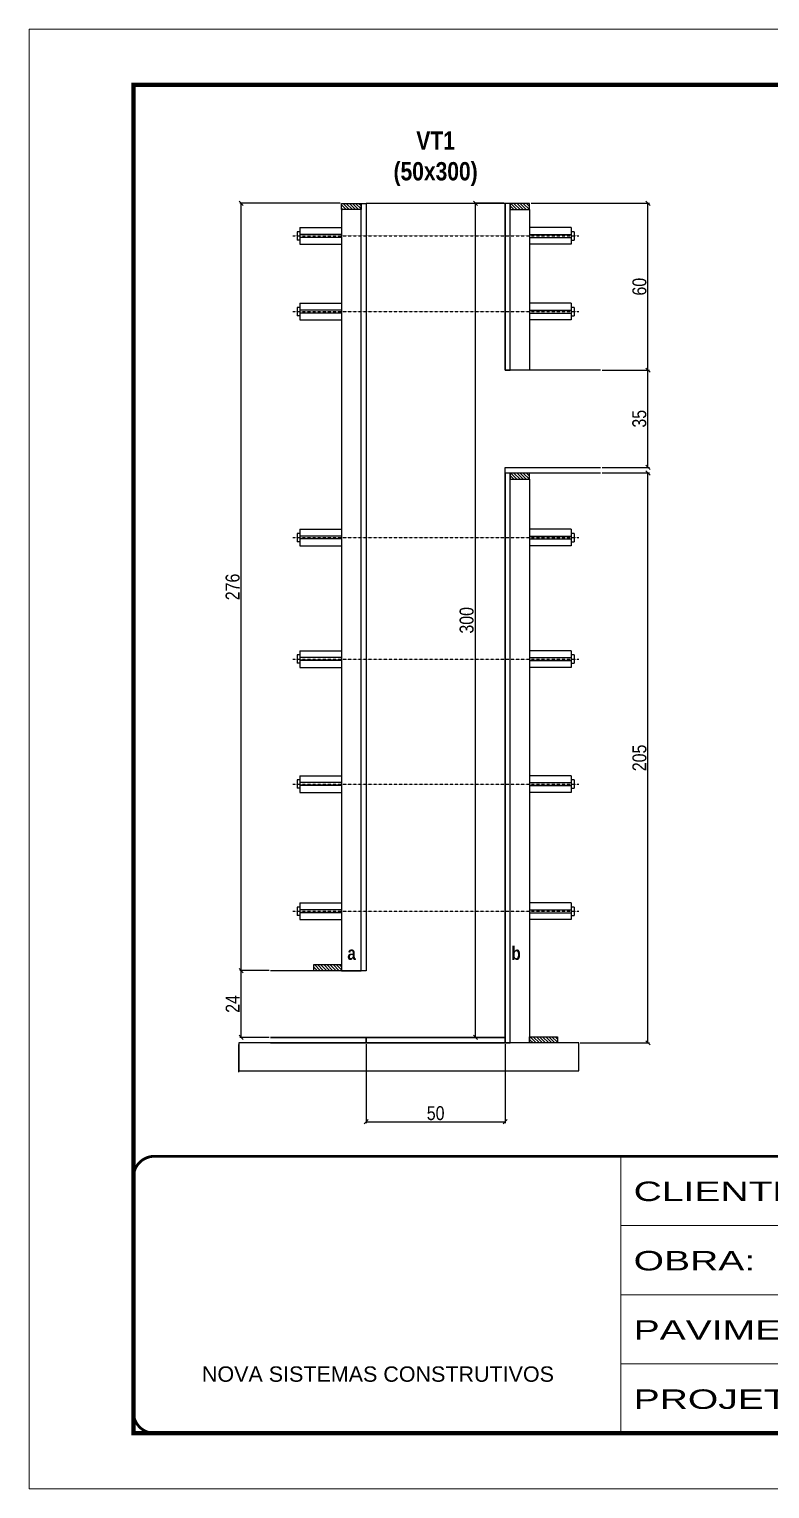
# Model space of a CAD drawing. Extents: x 3309 to 9590, y -2522 to 15424.
# Drawn here: x 6506 to 7039, y 5518 to 6568 of the extents above; entities that cross this region are included whole.
import ezdxf

# ---------------------------------------------------------------- set-up
doc = ezdxf.new("R2010")
doc.units = 0
for name, pattern in [('CONTINUO', [0]), ('DASHED', [0.75, 0.5, -0.25]), ('HIDDEN', [0.375, 0.25, -0.125])]:
    doc.linetypes.add(name, pattern=pattern)
for name, color, linetype in [('barrote', 251, 'Continuous'), ('COTA', 241, 'Continuous'), ('detalhes', 4, 'Continuous'), ('NOMENCLATURA', 7, 'Continuous'), ('Painéis', 200, 'Continuous'), ('SARR_2.2x10', 60, 'Continuous'), ('SARR_2.2x7', 40, 'Continuous'), ('SARR_3.5x7', 81, 'Continuous'), ('TENSOR', 3, 'Continuous')]:
    doc.layers.add(name, color=color, linetype=linetype)
for name, color, linetype, lineweight in [('CONCRETO', 251, 'Continuous', 25), ('Folhas', 255, 'Continuous', 9), ('SARRAFO DE PRESSAO', 251, 'DASHED', 9)]:
    doc.layers.add(name, color=color, linetype=linetype, lineweight=lineweight)
doc.styles.add('ARIAL', font='arial.ttf')
doc.styles.add('COTA TECNICA 2X', font='techl___.ttf', dxfattribs={"height": 10})
doc.styles.add('TECNICA', font='techb___.ttf', dxfattribs={"height": 10})
doc.styles.add('Tecnologia', font='')
doc.styles.get('Tecnologia').set_extended_font_data('Forgotten Futurist')
doc.dimstyles.new('SECAO', dxfattribs={"dimscale": 0.333333, "dimtxt": 5, "dimasz": 9, "dimexe": 3, "dimexo": 3, "dimgap": 3, "dimtad": 1, "dimdec": 1, "dimlfac": 0.5, "dimzin": 12, "dimdsep": 46, "dimtxsty": 'COTA TECNICA 2X', "dimblk1": 'OBLIQUE', "dimblk2": 'OBLIQUE', "dimsah": 1, "dimcen": 0.9, "dimclrd": 4, "dimclre": 4, "dimclrt": 240, "dimadec": 1, "dimazin": 3, "dimtfac": 1, "dimtdec": 1, "dimtmove": 0, "dimatfit": 3, "dimfxl": 1, "dimtolj": 1, "dimtzin": 12, "dimarcsym": 0})

# ---------------------------------------------------------------- blocks, each defined once
blk = doc.blocks.new('9999999999')
at = {"color": 30, "linetype": 'CONTINUO'}
for p, q in [((98564.6, 34230.2), (98564.6, 34429.4)), ((98564.6, 34379.6), (99584, 34379.6)), ((98564.6, 34329.8), (99488, 34329.8)), ((98564.6, 34280), (99488, 34280))]:
    blk.add_line(p, q, dxfattribs=at)
at = {"color": 30, "linetype": 'CONTINUO', "const_width": 2}
blk.add_lwpolyline([(99584, 34230.2), (99584, 34414.4, 0.414214), (99569, 34429.4), (98229, 34429.4, 0.414214), (98214, 34414.4), (98214, 34245.2, 0.414214), (98229, 34230.2), (99584, 34230.2)], format="xyb", dxfattribs=at)
at = {"layer": 'Folhas'}
blk.add_lwpolyline([(98139, 34190.2), (99624, 34190.2), (99624, 35240.2), (98139, 35240.2)], close=True, dxfattribs=at)
at = {"layer": 'Folhas', "color": 30, "const_width": 3}
blk.add_lwpolyline([(98214, 34230.2), (99584, 34230.2), (99584, 35200.2), (98214, 35200.2)], close=True, dxfattribs=at)
at = {"color": 7, "linetype": 'Continuous', "ltscale": 5, "style": 'ARIAL'}
blk.add_text('NOVA SISTEMAS CONSTRUTIVOS', height=11.059, dxfattribs=at).set_placement((98263.2, 34267.2))
at = {"layer": 'Folhas', "color": 7, "style": 'Tecnologia', "width": 1.5}
for s, p in [('CLIENTE:', (98573.7, 34397.2)), ('OBRA:', (98573.7, 34347.3)), ('PAVIMENTO:', (98573.7, 34297.5)), ('PROJETO:', (98573.7, 34247.7))]:
    blk.add_text(s, height=14, dxfattribs=at).set_placement(p)
blk = doc.blocks.new('_Oblique')
at = {"color": 0, "linetype": 'ByBlock', "lineweight": -2}
blk.add_line((-0.5, -0.5), (0.5, 0.5), dxfattribs=at)
blk = doc.blocks.new('*D1735')
at = {"layer": 'COTA', "color": 4, "lineweight": -2, "transparency": 16777216}
for p, q in [((6847.7, 6442.6), (6826.3, 6442.6)), ((6827.3, 5842.6), (6827.3, 6442.6)), ((6847.7, 5842.6), (6826.3, 5842.6))]:
    blk.add_line(p, q, dxfattribs=at)
at = {"layer": 'Defpoints', "color": 0, "transparency": 16777216}
for p in [(6827.3, 6442.6), (6848.7, 6442.6), (6848.7, 5842.6)]:
    blk.add_point(p, dxfattribs=at)
at = {"layer": 'COTA', "color": 4, "lineweight": -2, "transparency": 16777216, "xscale": 3, "yscale": 3, "zscale": 3}
for p, rotation in [((6827.3, 6442.6), 90), ((6827.3, 5842.6), 270)]:
    blk.add_blockref('_Oblique', p, dxfattribs=dict(at, rotation=rotation))
at = {"layer": 'COTA', "color": 240, "transparency": 16777216, "insert": (6821, 6142.6), "char_height": 10, "attachment_point": 5, "rotation": 90, "style": 'COTA TECNICA 2X'}
blk.add_mtext('\\A1;300', dxfattribs=at)
blk = doc.blocks.new('*D1736')
at = {"layer": 'COTA', "color": 4, "lineweight": -2, "transparency": 16777216}
for p, q in [((6748.7, 5837.6), (6748.7, 5780.9)), ((6848.7, 5837.6), (6848.7, 5780.9)), ((6748.7, 5781.9), (6848.7, 5781.9))]:
    blk.add_line(p, q, dxfattribs=at)
at = {"layer": 'Defpoints', "color": 0, "transparency": 16777216}
for p in [(6748.7, 5838.6), (6848.7, 5838.6), (6848.7, 5781.9)]:
    blk.add_point(p, dxfattribs=at)
at = {"layer": 'COTA', "color": 4, "lineweight": -2, "transparency": 16777216, "xscale": 3, "yscale": 3, "zscale": 3, "rotation": 180}
blk.add_blockref('_Oblique', (6748.7, 5781.9), dxfattribs=at)
at = {"layer": 'COTA', "color": 4, "lineweight": -2, "transparency": 16777216, "xscale": 3, "yscale": 3, "zscale": 3}
blk.add_blockref('_Oblique', (6848.7, 5781.9), dxfattribs=at)
at = {"layer": 'COTA', "color": 240, "transparency": 16777216, "insert": (6798.7, 5788), "char_height": 10, "attachment_point": 5, "style": 'COTA TECNICA 2X'}
blk.add_mtext('\\A1;50', dxfattribs=at)
blk = doc.blocks.new('*D1737')
at = {"layer": 'COTA', "color": 4, "lineweight": -2, "transparency": 16777216}
for p, q in [((6918.4, 6248.6), (6952.4, 6248.6)), ((6951.4, 5838.6), (6951.4, 6248.6)), ((6902.7, 5838.6), (6952.4, 5838.6))]:
    blk.add_line(p, q, dxfattribs=at)
at = {"layer": 'Defpoints', "color": 0, "transparency": 16777216}
for p in [(6917.4, 6248.6), (6951.4, 6248.6), (6901.7, 5838.6)]:
    blk.add_point(p, dxfattribs=at)
at = {"layer": 'COTA', "color": 4, "lineweight": -2, "transparency": 16777216, "xscale": 3, "yscale": 3, "zscale": 3}
for p, rotation in [((6951.4, 6248.6), 90), ((6951.4, 5838.6), 270)]:
    blk.add_blockref('_Oblique', p, dxfattribs=dict(at, rotation=rotation))
at = {"layer": 'COTA', "color": 240, "transparency": 16777216, "insert": (6945.3, 6043.6), "char_height": 10, "attachment_point": 5, "rotation": 90, "style": 'COTA TECNICA 2X'}
blk.add_mtext('\\A1;205', dxfattribs=at)
blk = doc.blocks.new('*D1738')
at = {"layer": 'COTA', "color": 4, "lineweight": -2, "transparency": 16777216}
for p, q in [((6918.4, 6322.6), (6952.4, 6322.6)), ((6951.4, 6252.6), (6951.4, 6322.6)), ((6918.4, 6252.6), (6952.4, 6252.6))]:
    blk.add_line(p, q, dxfattribs=at)
at = {"layer": 'Defpoints', "color": 0, "transparency": 16777216}
for p in [(6917.4, 6322.6), (6951.4, 6322.6), (6917.4, 6252.6)]:
    blk.add_point(p, dxfattribs=at)
at = {"layer": 'COTA', "color": 4, "lineweight": -2, "transparency": 16777216, "xscale": 3, "yscale": 3, "zscale": 3}
for p, rotation in [((6951.4, 6322.6), 90), ((6951.4, 6252.6), 270)]:
    blk.add_blockref('_Oblique', p, dxfattribs=dict(at, rotation=rotation))
at = {"layer": 'COTA', "color": 240, "transparency": 16777216, "insert": (6945.2, 6287.6), "char_height": 10, "attachment_point": 5, "rotation": 90, "style": 'COTA TECNICA 2X'}
blk.add_mtext('\\A1;35', dxfattribs=at)
blk = doc.blocks.new('*D1739')
at = {"layer": 'COTA', "color": 4, "lineweight": -2, "transparency": 16777216}
for p, q in [((6867.3, 6442.6), (6952.4, 6442.6)), ((6951.4, 6322.6), (6951.4, 6442.6)), ((6918.4, 6322.6), (6952.4, 6322.6))]:
    blk.add_line(p, q, dxfattribs=at)
at = {"layer": 'Defpoints', "color": 0, "transparency": 16777216}
for p in [(6866.3, 6442.6), (6951.4, 6442.6), (6917.4, 6322.6)]:
    blk.add_point(p, dxfattribs=at)
at = {"layer": 'COTA', "color": 4, "lineweight": -2, "transparency": 16777216, "xscale": 3, "yscale": 3, "zscale": 3}
for p, rotation in [((6951.4, 6442.6), 90), ((6951.4, 6322.6), 270)]:
    blk.add_blockref('_Oblique', p, dxfattribs=dict(at, rotation=rotation))
at = {"layer": 'COTA', "color": 240, "transparency": 16777216, "insert": (6945.3, 6382.6), "char_height": 10, "attachment_point": 5, "rotation": 90, "style": 'COTA TECNICA 2X'}
blk.add_mtext('\\A1;60', dxfattribs=at)
blk = doc.blocks.new('*D1740')
at = {"layer": 'COTA', "color": 4, "lineweight": -2, "transparency": 16777216}
for p, q in [((6679, 5890.6), (6657.8, 5890.6)), ((6658.8, 5842.6), (6658.8, 5890.6)), ((6679, 5842.6), (6657.8, 5842.6))]:
    blk.add_line(p, q, dxfattribs=at)
at = {"layer": 'Defpoints', "color": 0, "transparency": 16777216}
for p in [(6658.8, 5890.6), (6680, 5890.6), (6680, 5842.6)]:
    blk.add_point(p, dxfattribs=at)
at = {"layer": 'COTA', "color": 4, "lineweight": -2, "transparency": 16777216, "xscale": 3, "yscale": 3, "zscale": 3}
for p, rotation in [((6658.8, 5890.6), 90), ((6658.8, 5842.6), 270)]:
    blk.add_blockref('_Oblique', p, dxfattribs=dict(at, rotation=rotation))
at = {"layer": 'COTA', "color": 240, "transparency": 16777216, "insert": (6652.7, 5866.6), "char_height": 10, "attachment_point": 5, "rotation": 90, "style": 'COTA TECNICA 2X'}
blk.add_mtext('\\A1;24', dxfattribs=at)
blk = doc.blocks.new('*D1741')
at = {"layer": 'COTA', "color": 4, "lineweight": -2, "transparency": 16777216}
for p, q in [((6730.1, 6442.6), (6657.8, 6442.6)), ((6658.8, 5890.6), (6658.8, 6442.6)), ((6679, 5890.6), (6657.8, 5890.6))]:
    blk.add_line(p, q, dxfattribs=at)
at = {"layer": 'Defpoints', "color": 0, "transparency": 16777216}
for p in [(6658.8, 6442.6), (6731.1, 6442.6), (6680, 5890.6)]:
    blk.add_point(p, dxfattribs=at)
at = {"layer": 'COTA', "color": 4, "lineweight": -2, "transparency": 16777216, "xscale": 3, "yscale": 3, "zscale": 3}
for p, rotation in [((6658.8, 6442.6), 90), ((6658.8, 5890.6), 270)]:
    blk.add_blockref('_Oblique', p, dxfattribs=dict(at, rotation=rotation))
at = {"layer": 'COTA', "color": 240, "transparency": 16777216, "insert": (6652.7, 6166.6), "char_height": 10, "attachment_point": 5, "rotation": 90, "style": 'COTA TECNICA 2X'}
blk.add_mtext('\\A1;276', dxfattribs=at)

msp = doc.modelspace()

# ---------------------------------------------------------------- hatches: boundary and pattern name
at = {"layer": 'SARR_2.2x10'}
h = msp.add_hatch(dxfattribs=at)
h.set_pattern_fill('ANSI31', color=256, scale=0.5, angle=90)
h.set_pattern_definition([(135, (39904.6045, -117621.6086), (-1.122532015, -1.122532015), [])])
h.paths.add_polyline_path([(6711.07, 5894.96), (6711.07, 5890.56), (6731.07, 5890.56), (6731.07, 5894.96)])
h = msp.add_hatch(dxfattribs=at)
h.set_pattern_fill('ANSI31', color=256, scale=0.5, angle=90)
h.set_pattern_definition([(135, (40059.8045, -117673.6086), (-1.122532015, -1.122532015), [])])
h.paths.add_polyline_path([(6866.27, 5842.96), (6866.27, 5838.56), (6886.27, 5838.56), (6886.27, 5842.96)])
at = {"layer": 'SARR_2.2x7'}
h = msp.add_hatch(dxfattribs=at)
h.set_pattern_fill('ANSI31', color=256, scale=0.5, angle=90)
h.set_pattern_definition([(135, (39918.6045, -117074.014), (-1.122532015, -1.122532015), [])])
h.paths.add_polyline_path([(6745.07, 6442.56), (6745.07, 6438.16), (6731.07, 6438.16), (6731.07, 6442.56)])
h = msp.add_hatch(dxfattribs=at)
h.set_pattern_fill('ANSI31', color=256, scale=0.5, angle=90)
h.set_pattern_definition([(135, (39960.6045, -117074.014), (-1.122532015, -1.122532015), [])])
h.paths.add_polyline_path([(6852.27, 6442.56), (6852.27, 6438.16), (6866.27, 6438.16), (6866.27, 6442.56)])
h = msp.add_hatch(dxfattribs=at)
h.set_pattern_fill('ANSI31', color=256, scale=0.5, angle=90)
h.set_pattern_definition([(135, (39960.6045, -117268.014), (-1.122532015, -1.122532015), [])])
h.paths.add_polyline_path([(6852.27, 6248.56), (6852.27, 6244.16), (6866.27, 6244.16), (6866.27, 6248.56)])

# ---------------------------------------------------------------- linework, layer by layer
at = {"ltscale": 3}
for p, q in [((6699.07, 6422.08), (6699.07, 6416.08)), ((6701.07, 6422.08), (6699.07, 6422.08)), ((6701.07, 6416.08), (6699.07, 6416.08)), ((6701.07, 6425.08), (6701.07, 6413.08)), ((6701.07, 6425.08), (6731.07, 6425.08)), ((6731.07, 6420.08), (6701.07, 6420.08)), ((6731.07, 6418.08), (6701.07, 6418.08)), ((6896.27, 6425.08), (6866.27, 6425.08)), ((6866.27, 6420.08), (6896.27, 6420.08)), ((6866.27, 6418.08), (6896.27, 6418.08)), ((6896.27, 6425.08), (6896.27, 6413.08)), ((6898.27, 6422.08), (6896.27, 6422.08)), ((6896.27, 6416.08), (6898.27, 6416.08)), ((6898.27, 6422.08), (6898.27, 6416.08)), ((6701.07, 6413.08), (6731.07, 6413.08)), ((6896.27, 6413.08), (6866.27, 6413.08)), ((6699.07, 6367.64), (6699.07, 6361.64)), ((6701.07, 6367.64), (6699.07, 6367.64)), ((6701.07, 6370.64), (6701.07, 6358.64)), ((6701.07, 6370.64), (6731.07, 6370.64)), ((6731.07, 6365.64), (6701.07, 6365.64)), ((6731.07, 6363.64), (6701.07, 6363.64)), ((6896.27, 6370.64), (6866.27, 6370.64)), ((6866.27, 6365.64), (6896.27, 6365.64)), ((6866.27, 6363.64), (6896.27, 6363.64)), ((6896.27, 6370.64), (6896.27, 6358.64)), ((6898.27, 6367.64), (6896.27, 6367.64)), ((6898.27, 6367.64), (6898.27, 6361.64)), ((6701.07, 6361.64), (6699.07, 6361.64)), ((6701.07, 6358.64), (6731.07, 6358.64)), ((6896.27, 6358.64), (6866.27, 6358.64)), ((6896.27, 6361.64), (6898.27, 6361.64)), ((6701.07, 6208.16), (6701.07, 6196.16)), ((6701.07, 6208.16), (6731.07, 6208.16)), ((6896.27, 6208.16), (6866.27, 6208.16)), ((6896.27, 6208.16), (6896.27, 6196.16)), ((6699.07, 6205.16), (6699.07, 6199.16)), ((6701.07, 6205.16), (6699.07, 6205.16)), ((6701.07, 6199.16), (6699.07, 6199.16)), ((6731.07, 6203.16), (6701.07, 6203.16)), ((6731.07, 6201.16), (6701.07, 6201.16)), ((6701.07, 6196.16), (6731.07, 6196.16)), ((6866.27, 6203.16), (6896.27, 6203.16)), ((6866.27, 6201.16), (6896.27, 6201.16)), ((6896.27, 6196.16), (6866.27, 6196.16)), ((6898.27, 6205.16), (6896.27, 6205.16)), ((6896.27, 6199.16), (6898.27, 6199.16)), ((6898.27, 6205.16), (6898.27, 6199.16)), ((6699.07, 6117.74), (6699.07, 6111.74)), ((6701.07, 6117.74), (6699.07, 6117.74)), ((6701.07, 6111.74), (6699.07, 6111.74)), ((6701.07, 6120.74), (6701.07, 6108.74)), ((6701.07, 6120.74), (6731.07, 6120.74)), ((6731.07, 6115.74), (6701.07, 6115.74)), ((6731.07, 6113.74), (6701.07, 6113.74)), ((6896.27, 6120.74), (6866.27, 6120.74)), ((6866.27, 6115.74), (6896.27, 6115.74)), ((6866.27, 6113.74), (6896.27, 6113.74)), ((6896.27, 6120.74), (6896.27, 6108.74)), ((6898.27, 6117.74), (6896.27, 6117.74)), ((6896.27, 6111.74), (6898.27, 6111.74)), ((6898.27, 6117.74), (6898.27, 6111.74)), ((6701.07, 6108.74), (6731.07, 6108.74)), ((6896.27, 6108.74), (6866.27, 6108.74)), ((6699.07, 6027.84), (6699.07, 6021.84)), ((6701.07, 6027.84), (6699.07, 6027.84)), ((6701.07, 6030.84), (6701.07, 6018.84)), ((6701.07, 6030.84), (6731.07, 6030.84)), ((6896.27, 6030.84), (6866.27, 6030.84)), ((6896.27, 6030.84), (6896.27, 6018.84)), ((6898.27, 6027.84), (6896.27, 6027.84)), ((6898.27, 6027.84), (6898.27, 6021.84)), ((6701.07, 6021.84), (6699.07, 6021.84)), ((6731.07, 6025.84), (6701.07, 6025.84)), ((6731.07, 6023.84), (6701.07, 6023.84)), ((6701.07, 6018.84), (6731.07, 6018.84)), ((6866.27, 6025.84), (6896.27, 6025.84)), ((6866.27, 6023.84), (6896.27, 6023.84)), ((6896.27, 6018.84), (6866.27, 6018.84)), ((6896.27, 6021.84), (6898.27, 6021.84)), ((6699.07, 5936.29), (6699.07, 5930.29)), ((6701.07, 5936.29), (6699.07, 5936.29)), ((6701.07, 5939.29), (6701.07, 5927.29)), ((6701.07, 5939.29), (6731.07, 5939.29)), ((6731.07, 5934.29), (6701.07, 5934.29)), ((6896.27, 5939.29), (6866.27, 5939.29)), ((6866.27, 5934.29), (6896.27, 5934.29)), ((6896.27, 5939.29), (6896.27, 5927.29)), ((6898.27, 5936.29), (6896.27, 5936.29)), ((6898.27, 5936.29), (6898.27, 5930.29)), ((6701.07, 5930.29), (6699.07, 5930.29)), ((6731.07, 5932.29), (6701.07, 5932.29)), ((6701.07, 5927.29), (6731.07, 5927.29)), ((6866.27, 5932.29), (6896.27, 5932.29)), ((6896.27, 5927.29), (6866.27, 5927.29)), ((6896.27, 5930.29), (6898.27, 5930.29))]:
    msp.add_line(p, q, dxfattribs=at)
at = {"layer": 'barrote', "elevation": 0}
msp.add_lwpolyline([(6657.17, 5818.56), (6901.65, 5818.56), (6901.65, 5838.56), (6657.17, 5838.56)], close=True, dxfattribs=at)
at = {"layer": 'CONCRETO', "linetype": 'Continuous'}
for points in [[(6917.36, 6322.56), (6848.67, 6322.56), (6848.67, 6442.56), (6748.67, 6442.56), (6748.67, 5890.56), (6679.97, 5890.56)], [(6679.97, 5842.56), (6848.67, 5842.56), (6848.67, 6252.56), (6917.36, 6252.56)]]:
    msp.add_lwpolyline(points, dxfattribs=at)
at = {"layer": 'detalhes', "color": 250}
msp.add_line((6657.17, 5817.56), (6657.17, 5837.56), dxfattribs=at)
at = {"layer": 'Painéis', "linetype": 'Continuous'}
for points in [[(6745.07, 5890.56), (6745.07, 6442.56), (6748.67, 6442.56), (6748.67, 5890.56)], [(6852.27, 6322.56), (6852.27, 6442.56), (6848.67, 6442.56), (6848.67, 6322.56)]]:
    msp.add_lwpolyline(points, close=True, dxfattribs=at)
msp.add_lwpolyline([(6917.36, 6248.56), (6848.67, 6248.56), (6848.67, 6252.56), (6917.36, 6252.56)], dxfattribs=at)
at = {"layer": 'Painéis', "linetype": 'Continuous', "elevation": 0}
for points in [[(6852.27, 5838.56), (6852.27, 6248.56), (6848.67, 6248.56), (6848.67, 5838.56)], [(6848.67, 5842.56), (6748.67, 5842.56), (6748.67, 5838.56), (6848.67, 5838.56)]]:
    msp.add_lwpolyline(points, close=True, dxfattribs=at)
msp.add_lwpolyline([(6679.97, 5838.56), (6748.67, 5838.56), (6748.67, 5842.56), (6679.97, 5842.56)], dxfattribs=at)
at = {"layer": 'SARR_2.2x10'}
msp.add_lwpolyline([(6711.07, 5894.96), (6731.07, 5894.96), (6731.07, 5890.56), (6711.07, 5890.56)], close=True, dxfattribs=at)
at = {"layer": 'SARR_2.2x10', "elevation": 0}
msp.add_lwpolyline([(6866.27, 5842.96), (6886.27, 5842.96), (6886.27, 5838.56), (6866.27, 5838.56)], close=True, dxfattribs=at)
at = {"layer": 'SARR_2.2x7', "elevation": 0}
for points in [[(6731.07, 6442.56), (6745.07, 6442.56), (6745.07, 6438.16), (6731.07, 6438.16)], [(6866.27, 6442.56), (6852.27, 6442.56), (6852.27, 6438.16), (6866.27, 6438.16)]]:
    msp.add_lwpolyline(points, close=True, dxfattribs=at)
at = {"layer": 'SARR_2.2x7'}
msp.add_lwpolyline([(6866.27, 6248.56), (6852.27, 6248.56), (6852.27, 6244.16), (6866.27, 6244.16)], close=True, dxfattribs=at)
at = {"layer": 'SARR_3.5x7'}
for points in [[(6745.07, 6438.16), (6731.07, 6438.16), (6731.07, 5890.56), (6745.07, 5890.56)], [(6852.27, 6438.16), (6866.27, 6438.16), (6866.27, 6322.56), (6852.27, 6322.56)]]:
    msp.add_lwpolyline(points, close=True, dxfattribs=at)
at = {"layer": 'SARR_3.5x7', "elevation": 0}
msp.add_lwpolyline([(6852.27, 6244.16), (6866.27, 6244.16), (6866.27, 5838.56), (6852.27, 5838.56)], close=True, dxfattribs=at)
at = {"layer": 'TENSOR', "linetype": 'HIDDEN', "ltscale": 0.5}
for p, q in [((6696.07, 6419.08), (6901.57, 6419.08)), ((6696.07, 6364.64), (6901.57, 6364.64)), ((6696.07, 6202.16), (6901.57, 6202.16)), ((6696.07, 6114.74), (6901.57, 6114.74)), ((6696.07, 6024.84), (6901.57, 6024.84)), ((6696.07, 5933.29), (6901.57, 5933.29))]:
    msp.add_line(p, q, dxfattribs=at)

# ---------------------------------------------------------------- block references
at = {"layer": 'SARRAFO DE PRESSAO', "color": 6, "linetype": 'ByBlock'}
msp.add_blockref('9999999999', (-91632.61, -28672.37), dxfattribs=at)

# ---------------------------------------------------------------- texts
at = {"layer": 'detalhes', "style": 'TECNICA'}
for s, p in [('a', (6735.19, 5898.36)), ('b', (6853.17, 5898.35))]:
    msp.add_text(s, height=9.6, dxfattribs=at).set_placement(p)
at = {"layer": 'NOMENCLATURA', "insert": (6798.67, 6494.25), "char_height": 13.2, "attachment_point": 2, "style": 'TECNICA'}
msp.add_mtext_dynamic_manual_height_columns('VT1\\P(50x300)', width=300.2766, gutter_width=1, heights=[0], dxfattribs=at)

# ---------------------------------------------------------------- dimensions: what is measured, and where the dimension line sits
at = {"layer": 'COTA'}
for base, p1, p2, picture, middle in [((6658.78, 6442.56), (6679.97, 5890.56), (6731.07, 6442.56), '*D1741', (6652.68, 6166.56)), ((6827.26, 6442.56), (6848.67, 5842.56), (6848.67, 6442.56), '*D1735', (6821.05, 6142.56)), ((6951.44, 6442.56), (6917.36, 6322.56), (6866.27, 6442.56), '*D1739', (6945.34, 6382.56)), ((6951.44, 6322.56), (6917.36, 6252.56), (6917.36, 6322.56), '*D1738', (6945.22, 6287.56)), ((6951.44, 6248.56), (6901.65, 5838.56), (6917.36, 6248.56), '*D1737', (6945.33, 6043.56)), ((6658.78, 5890.56), (6679.97, 5842.56), (6679.97, 5890.56), '*D1740', (6652.71, 5866.56))]:
    dim = msp.add_linear_dim(base=base, p1=p1, p2=p2, angle=90, dimstyle='SECAO', dxfattribs=at)
    dim.commit()
    dim.dimension.update_dxf_attribs({"geometry": picture, "text_midpoint": middle})
dim = msp.add_linear_dim(base=(6848.67, 5781.9), p1=(6748.67, 5838.56), p2=(6848.67, 5838.56), dimstyle='SECAO', dxfattribs=at)
dim.commit()
dim.dimension.update_dxf_attribs({"geometry": '*D1736', "text_midpoint": (6798.67, 5788.01)})

doc.saveas('drawing.dxf')
